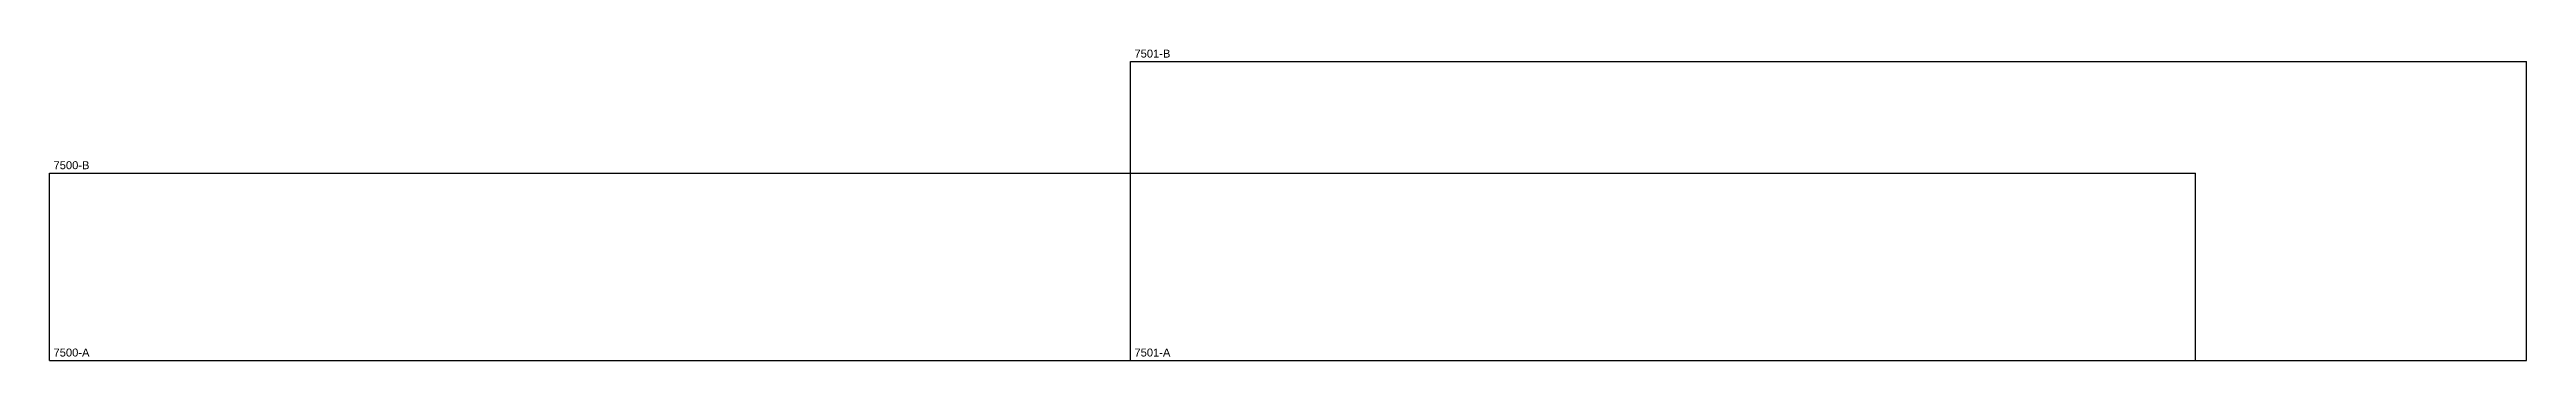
# Model space of a CAD drawing. Extents: x 0 to 621, y 0 to 78.
import ezdxf

# ---------------------------------------------------------------- set-up
doc = ezdxf.new("R2010")
doc.units = 0
doc.layers.add('WQ_LINES', color=1, linetype='CONTINUOUS')
doc.layers.add('WQ_TEXT_LAYER', color=1, linetype='CONTINUOUS')
doc.styles.get("Standard").update_dxf_attribs({"font": 'arial.ttf'})

msp = doc.modelspace()

# ---------------------------------------------------------------- linework, layer by layer
at = {"layer": 'WQ_LINES', "color": 7}
for p, q in [((271, 75), (621, 75)), ((271, 0), (271, 75)), ((271, 75), (446, 75)), ((621, 0), (621, 75)), ((0, 47), (538, 47)), ((0, 0), (0, 47)), ((0, 47), (269, 47)), ((538, 0), (538, 47)), ((0, 0), (538, 0)), ((271, 0), (621, 0))]:
    msp.add_line(p, q, dxfattribs=at)

# ---------------------------------------------------------------- texts
at = {"layer": 'WQ_TEXT_LAYER'}
for s, p in [('7501-B', (272, 76)), ('7500-B', (1, 48)), ('7500-A', (1, 1)), ('7501-A', (272, 1))]:
    msp.add_text(s, height=2, dxfattribs=at).set_placement(p)

doc.saveas('drawing.dxf')
